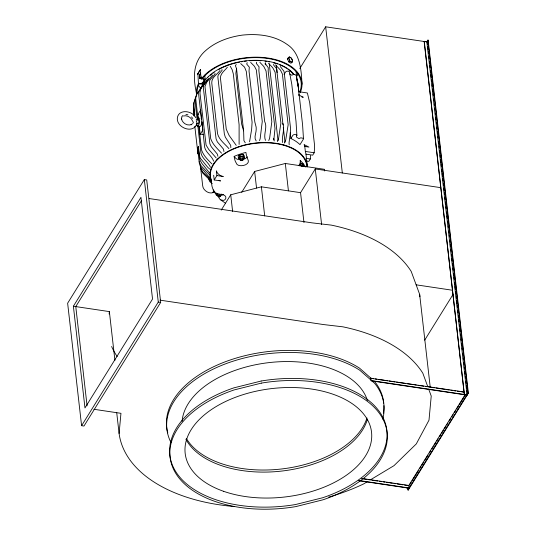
<?xml version="1.0" encoding="UTF-8"?>
<svg xmlns="http://www.w3.org/2000/svg" width="536" height="536" viewBox="0 0 536 536"><rect width="100%" height="100%" fill="white"/><g stroke="black" fill="none" stroke-linecap="round" stroke-linejoin="round"><path stroke-width="0.8" d="M193.543 112.406L193.55 110.778M236.262 64.528L235.378 65.653L236.523 68.575L235.874 73.244L241.662 124.084L243.619 130.844L243.927 140.673L245.254 142.79M230.842 147.675L230.681 145.33L225.348 137.196L224.37 134.161L217.83 76.802L218.253 74.926L222.125 70.263L221.951 69.539M306.364 161.008L308.837 161.376L310.331 158.978L310.599 155.5M304.783 146.455L308.937 147.078L304.086 144.62A48.97 28.509 -6.5 0 1 304.783 146.455L305.346 151.44A48.97 28.509 -6.5 0 1 305.962 154.154L312.696 155.159L314.183 152.76L314.458 149.283L314.518 144.894L309.728 102.858L307.376 92.976L298.539 91.656M109.143 314.022L109.364 311.604L73.385 306.23L84.969 407.95L152.532 299.041L140.948 197.322L73.385 306.23M234.446 506.54A157.195 91.502 -6.5 0 1 119.093 433.47L120.955 413.323L93.914 409.283M280.315 66.524L283.852 71.141L284.201 72.467L290.452 127.508L290.639 130.704L289.045 142.824L289.199 144.686M216.47 193.014L216.149 194.863L217.435 195.506L216.785 195.158M302.646 165.798L302.967 163.949L300.83 163.132M302.967 163.949L303.007 166.622L302.94 166.073M199.493 76.514L199.895 78.665L201.007 78.377L201.188 76.923L200.906 77.693M296.18 75.777L295.946 74.939L294.137 74.544A1.487 0.864 -6.5 0 0 292.381 75.007L291.618 75.194L289.681 74.002M284.073 74.464L285.708 71.824L286.854 71.188A3.812 2.218 -6.5 0 1 289.38 71.563L291.758 84.098L296.013 121.411L296.911 135.327L296.575 136.191A2.097 1.219 -6.5 0 0 296.904 137.377L298.84 138.569L299.597 138.382A1.487 0.864 -6.5 0 1 301.359 137.913L303.168 138.308L303.396 139.152L300.006 144.62A48.964 28.502 -6.5 0 0 290.88 138.496L290.224 132.734M181.376 119.119L181.885 117.15M239.116 144.425L239.103 124.721L233.314 73.881L232.148 69.68L230.232 66.243M193.664 107.012L193.342 110.805L193.891 115.481M289.078 58.19L289.38 56.923L291.155 57.975M292.535 61.131L291.859 62.605L290.78 63.201A53.024 30.867 -6.5 0 0 288.804 61.921L287.51 59.114L288.301 57.52L289.38 56.923M199.586 75.583L200.075 73.901M213.623 161.182C211.74 155.333 204.484 152.05 204.451 145.31L200.585 110.135A2.124 1.233 -6.5 0 0 200.873 110.356M221.542 194.789L221.723 194.059L221.469 194.608M204.712 83.006C202.802 86.758 197.657 89.619 198.662 94.47L201.456 118.992M249.582 141.759L251.632 129.39L252.094 122.221L246.299 71.382L244.537 67.121L240.691 63.603M194.072 102.671L193.463 106.416L194.514 115.642A58.002 33.768 -6.5 0 1 194.762 114.201L193.764 102.858L195.379 98.731M277.387 141.584L278.512 138.978L280.884 123.019L275.095 72.179L272.744 67.73L268.57 63.315M284.408 143.065L285.668 140.298L288.154 124.808L282.365 73.968L280.536 70.169L275.504 64.896M196.571 119.843L196.136 119.903M273.675 64.36L273.688 65.131L276.744 68.796L277.119 72.601M259.525 140.593L260.141 138.824L262.258 121.491L256.335 69.955L254.459 66.283L250.66 62.397M192.866 123.374L193.483 121.92M196.772 123.85C193.429 133.953 177.47 128.178 177.289 118.912C177.517 108.694 192.364 110.181 195.781 117.773M197.918 73.894L198.454 83.643A53.037 30.874 -6.5 0 0 196.605 95.227M200.41 73.365L200.752 73.117L199.787 74.672L199.667 78.015M216.591 193.583L216.397 194.682M302.532 165.229L302.719 164.13M202.521 86.738L203.023 85.706M268.737 140.546L269.588 138.382L271.819 121.786L266.03 70.946L263.759 66.451L259.88 62.35M207.332 79.75L200.92 88.252L199.948 92.842L206.079 145.075L208.732 149.417L216.196 157.959M265.286 64.903L265.4 62.732M198.655 72.615L197.757 74.142L198.092 73.606M199.928 70.652L200.263 70.102L199.265 71.63M198.715 83.221C201.791 85.961 207.11 77.693 201.348 78.98L201.61 78.558A53.037 30.874 -6.5 0 1 267.652 58.002A53.037 30.874 -6.5 0 1 300.153 92.748M204.725 75.194L205.167 79.087L202.012 84.172L199.144 83.743A52.294 30.445 -6.5 0 0 197.141 93.13M144.325 179.58L67.637 303.209L81.593 425.691L83.978 426.046L160.673 302.418L146.717 179.942L144.325 179.58L158.281 302.063L81.593 425.691M141.578 200.504L75.77 306.585L87.08 405.826M198.434 119.072L197.905 114.456L200.585 110.135M200.176 134.382L202.856 130.067L201.911 121.799A4.255 1.447 -81.5 0 1 200.786 125.799A4.255 1.447 -81.5 0 1 199.231 126.114L200.176 134.382A2.124 1.233 -6.5 0 1 201.643 134.281L203.184 134.509M219.043 180.518A6.928 5.112 31.8 0 0 220.577 180.9L214.206 179.949L216.926 175.574L216.39 170.863A6.928 5.112 31.8 0 0 223.291 176.518L216.926 175.574M299.785 68.521L325.667 26.8L424.13 41.493L426.81 41.654L428.143 40.14L468.363 393.129L408.244 490.051L407.688 488.336M221.227 210.105L230.728 194.796L261.387 186.823L300.555 192.672L315.275 168.934L440.78 187.667M241.696 192.33L254.647 171.453L285.313 163.48L324.481 169.322L324.669 170.984M290.88 138.496L292.931 135.193L294.076 134.563A3.812 2.218 -6.5 0 1 296.602 134.938L296.911 135.327M427.172 41.708L428.143 40.14M464.055 391.963L370.771 378.282L373.579 378.704M370.905 378.061L371.059 380.808L467.117 395.146M424.673 340.172L453.181 294.21M406.442 487.827L409.216 488.484M424.264 41.272L464.344 394.489L424.13 41.493M358.805 480.47L409.129 487.981L408.841 485.455L465.141 394.69M409.504 485.02L411.266 482.179M412.151 480.759L418.321 470.809M419.648 468.672L420.968 466.541M421.852 465.121L423.614 462.28M424.499 460.853L428.023 455.171M429.349 453.034L430.669 450.903M431.996 448.773L433.316 446.642M434.2 445.215L435.962 442.374M436.84 440.954L438.167 438.823M439.487 436.686L440.813 434.555M441.691 433.135L443.46 430.294M444.337 428.867L446.106 426.026M446.984 424.606L447.868 423.185M449.188 421.048L450.515 418.918M451.835 416.787L453.155 414.656M454.481 412.519L455.801 410.388M456.685 408.968L458.448 406.127M459.332 404.7L465.06 395.461M407.876 489.998L408.847 488.43L408.707 487.164M409.129 487.981L466.749 395.092L466.608 393.826M427.782 40.086L468.002 393.076L467.03 394.643L426.81 41.654M287.51 59.114L289.514 57.265M196.31 95.736L194.923 99.482L197.141 119.696M212.685 75L206.755 82.216L204.966 86.383L210.715 138.71C212.658 144.506 217.549 148.767 221.556 153.189M181.784 116.855L182.702 115.582M256.577 62.223L256.302 63.395L259.055 66.846L258.875 70.638L264.663 121.478C267.786 127.581 263.035 134.442 265.481 140.392M220.028 70.464C217.201 74.497 211.486 77.372 211.76 82.913L217.556 133.752C219.217 139.943 224.919 143.916 228.912 148.613M238.667 155.695L240.014 154.549L242.46 154.415M238.889 157.638L240.195 156.103L240.014 154.549M243.016 159.085L244.101 158.12M199.787 90.276C197.596 92.695 195.405 95.676 195.767 99.133L198.092 119.568M227.378 67.201C224.792 70.672 220.115 73.499 220.464 78.35L226.259 129.189L229.14 135.467L236.242 145.37M247.183 62.665L246.707 64.072L249.32 67.181L249.032 71.08L254.821 121.927L256.148 127.139L256.208 129.297C256.322 133.055 253.495 137.564 256.175 140.941M243.692 158.649L244.584 157.638L243.746 155.098L243.13 154.509L240.61 154.442M292.1 62.055L292.596 61.044L291.711 58.685M200.109 70.363L201.348 78.98M192.25 123.823L191.111 124.841L191.674 124.432C187.459 126.396 181.905 123.025 181.49 118.449M200.565 78.236L199.908 78.41M239.639 159.313L238.359 157.725L239.974 156.673M239.753 154.73L238.178 156.177L238.359 157.725M367.562 481.556L363.535 483.975A157.195 91.502 -6.5 0 1 328.715 497.086M214.769 191.566C210.44 195.459 202.822 190.662 202.648 185.51L200.43 166.08M288.804 61.921L289.882 61.325L291.631 62.109M302.559 165.597L300.609 164.612L299.202 165.289L300.12 165.088M196.317 123.85L196.973 122.791L196.27 121.056M212.363 192.397L214.413 191.647M183.386 115.977C187.272 114.932 191.667 117.585 192.692 121.451M244.202 157.564L243.31 156.056L240.832 156.385M242.681 156.358L240.195 156.103M425.584 41.714L427.038 41.929M201.007 78.377L202.568 78.604L199.895 78.665M205.167 79.087L202.3 78.658A52.294 30.445 -6.5 0 1 266.117 58.257A52.294 30.445 -6.5 0 1 300.1 91.053M301.875 97.05L303.262 97.257L299.108 95.147M185.945 114.483L187.922 114.778M305.346 151.44L314.183 152.76M306.009 158.328L310.331 158.978M149.115 198.541L311.845 222.829L331.261 225.107A157.195 91.502 -6.5 0 1 411.233 271.477L419.641 294.324L430.194 386.945M416.144 284.824L452.471 290.244M159.882 300.133L323.436 324.548L342.852 326.819A157.195 91.502 -6.5 0 1 422.824 373.197L427.829 386.798M158.281 302.063L160.673 302.418M375.227 378.945L376.868 379.193M378.51 379.434L384.265 380.299M385.907 380.54L387.555 380.788M389.196 381.029L394.952 381.893M396.593 382.135L398.241 382.382M399.883 382.624L405.638 383.488M407.28 383.729L413.035 384.587M414.676 384.835L416.318 385.083M417.966 385.324L423.715 386.181M425.363 386.429L427.004 386.677M428.653 386.918L434.401 387.783M436.049 388.024L445.088 389.377M446.736 389.618L449.202 389.987M450.843 390.235L452.491 390.476M454.133 390.724L455.774 390.972M457.422 391.213L459.888 391.582M461.53 391.829L463.178 392.071M468.002 393.076L468.363 393.129M464.484 394.262L467.392 394.697M371.193 380.58L467.251 394.918M361.472 478.387L408.841 485.455M362.892 478.842L366.979 479.452M368.614 479.693L370.249 479.941L393.96 465.677L416.291 443.915L429.001 420.164L431.232 396.044L428.679 389.109M371.883 480.182L377.592 481.033M379.227 481.281L381.672 481.643M383.307 481.891L384.935 482.132M386.57 482.373L388.205 482.621M389.833 482.862L392.285 483.231M393.913 483.472L395.548 483.713M397.183 483.961L402.891 484.812M404.526 485.053L408.7 485.676M358.631 480.685L409.35 488.256M303.148 165.497L301.051 165.075M273.923 62.605L274.626 62.799M283.289 144.814L283.993 145.008M289.989 57.218L291.356 58.203L292.448 60.367M302.338 163.654L300.435 163.058L300.609 164.612M220.805 199.988L225.267 203.057M211.901 163.882C207.921 159.855 203.311 155.5 201.556 149.973L198.883 126.463M209.911 169.222L207.935 167.507L200.404 158.341L199.506 155.815L198.454 146.583A2.124 1.233 -6.5 0 0 198.072 146.985A58.337 33.962 -6.5 0 0 197.938 153.772A2.124 1.233 -6.5 0 0 198.287 154.02A58.022 33.775 -6.5 0 1 198.085 152.418A2.124 1.233 -6.5 0 1 198.769 152.016M243.217 154.683L243.974 155.621M243.445 156.626L244.584 157.638M239.545 159.132L238.788 158.194M212.29 183.727L209.79 181.664L208.538 178.609M290.458 61.352L291.859 62.605M209.63 174.843L200.906 165.53L199.137 161.644M371.113 378.336L359.555 368.165A109.203 63.57 -6.5 0 0 230.768 359.803A109.203 63.57 -6.5 0 0 167.788 432.9M211.291 181.49L202.843 173.202L201.369 169.316M210.95 179.848L202.253 171.587L200.973 169.302L200.511 166.24M234.158 156.405L234.239 157.008A6.874 1.943 71.3 0 0 235.371 161.463L237.08 164.532L238.741 165.436A6.472 3.772 -6.5 0 0 248.262 162.22L248.329 160.74L247.143 157.49A6.874 1.943 71.3 0 1 246.011 153.035L245.93 152.432A48.166 28.04 -6.5 0 0 234.158 156.405L235.384 157.926A6.472 3.772 -6.5 0 0 240.617 159.755M191.533 116.902L192.772 118.496M210.447 178.582L200.451 166.763L199.332 163.246L198.085 152.418M288.643 58.484L289.902 60.635M209.509 172.813L202.039 163.594L199.888 159.969L198.206 148.03A2.124 1.233 -6.5 0 0 198.494 148.238M211.157 181.416L210.97 180.934A48.97 28.509 -6.5 0 1 210.373 170.924M273.641 138.261L274.244 140.948M215.043 73.405L214.949 74.196L210.246 79.589L209.683 80.554L209.596 82.732L216.088 138.945L217.341 141.866L223.492 149.142L223.941 151.534M210.481 167.319C208.122 161.644 201.228 158.281 200.786 151.675L197.797 125.431M213.482 190.762L212.055 186.541L210.648 177.965M289.165 58.953L289.882 61.325M265.092 63.255L268.235 67.677L268.188 71.147L274.988 128.6L273.829 139.909M282.552 142.522C281.487 136.258 285.065 129.746 282.908 123.441M296.261 75.321L298.056 85.659M218.695 196.337L218.789 196.92A6.874 5.246 -38.9 0 0 220.825 199.915L223.713 200.417L225.08 199.6A6.472 3.772 -6.5 0 0 220.819 194.327L215.559 193.402A6.874 5.246 -38.9 0 1 213.522 190.407M213.429 189.818L213.522 190.407M217.918 156.264L217.328 154.12L211.278 146.757L209.884 143.842L203.338 87.777L203.539 85.552L209.013 78.095M196.39 92.929C193.027 77.713 192.786 61.895 205.348 50.866C215.512 41.728 228.926 36.977 242.292 35.115C257.521 33.527 274.124 35.249 286.941 44.307C300.334 52.863 301.279 70.008 302.002 84.226M297.862 83.107L298.874 91.958M427.266 42.538L427.46 44.2M427.741 46.692L428.023 49.185M428.311 51.67L428.498 53.332M428.88 56.655L429.068 58.317M429.443 61.64L429.638 63.302M429.919 65.794L430.107 67.456M430.488 70.779L430.676 72.44M430.957 74.926L431.245 77.419M431.527 79.911L431.715 81.573M432.096 84.896L432.284 86.557M432.565 89.05L432.853 91.542M433.135 94.035L433.323 95.696M433.704 99.013L433.892 100.674M434.274 103.997L434.462 105.659M434.743 108.151L434.93 109.813M435.312 113.136L435.5 114.798M435.788 117.29L436.07 119.783M436.351 122.268L436.545 123.93M436.92 127.253L437.108 128.915M437.396 131.407L437.678 133.9M437.959 136.392L438.153 138.054M438.528 141.377L438.716 143.038M439.098 146.355L439.286 148.016M439.574 150.509L439.761 152.17M440.136 155.494L440.331 157.155M440.612 159.648L440.894 162.14M441.182 164.632L441.369 166.294M441.744 169.611L441.939 171.272M442.22 173.765L442.502 176.257M442.79 178.749L442.977 180.411M443.359 183.734L443.547 185.396M443.922 188.719L444.116 190.38M444.398 192.866L444.585 194.528M444.967 197.851L445.155 199.513M445.436 202.005L445.724 204.497M446.006 206.99L446.193 208.651M446.575 211.975L446.763 213.636M447.044 216.122L447.332 218.614M447.614 221.107L447.801 222.768M448.183 226.091L448.371 227.753M448.753 231.076L448.94 232.738M449.222 235.23L449.409 236.892M449.791 240.208L449.979 241.87M450.267 244.362L450.548 246.855M450.83 249.347L451.024 251.009M451.399 254.332L451.587 255.994M451.875 258.486L452.156 260.978M452.438 263.471L452.632 265.126M453.007 268.449L453.195 270.111M453.577 273.434L453.764 275.095M454.052 277.588L454.24 279.249M454.615 282.572L454.809 284.234M455.091 286.726L455.372 289.212M455.66 291.705L455.848 293.366M456.223 296.689L456.417 298.351M456.699 300.843L456.98 303.336M457.268 305.828L457.456 307.49M457.838 310.813L458.025 312.468M458.401 315.791L458.588 317.453M458.876 319.945L459.064 321.607M459.446 324.93L459.633 326.591M459.915 329.084L460.203 331.576M460.484 334.069L460.672 335.724M461.054 339.047L461.241 340.708M461.523 343.201L461.811 345.693M462.092 348.186L462.28 349.847M462.662 353.17L462.849 354.832M463.231 358.155L463.419 359.81M463.7 362.303L463.888 363.964M464.27 367.287L464.457 368.949M464.745 371.441L465.027 373.934M465.308 376.426L465.503 378.088M465.878 381.411L466.065 383.066M466.353 385.558L466.635 388.051M466.916 390.543L467.111 392.205M408.05 488.39L408.244 490.051M325.667 26.8L342.323 172.974M315.275 168.934L321.62 224.584M298.331 87.475L302.579 124.788L303.476 138.697M305.962 154.154L307.229 165.309M298.82 94.148L299.008 95.803M296.093 71.811L297.319 82.537M300.555 192.672L303.966 222.567M276.254 65.546L283.015 124.888M283.296 127.36L284.991 142.201M285.313 163.48L288.428 190.856M269.28 63.878L278.01 140.532M261.387 186.823L264.697 215.894M254.647 171.453L256.536 188.042M236.523 68.575L243.619 130.844M243.13 154.509L243.31 156.056M230.728 194.796L232.617 211.405M215.968 193.315L216.149 194.863M213.67 175.245L214.206 179.949M194.816 126.369L197.938 153.772M109.364 311.604L114.925 360.393M116.734 412.8L119.093 433.47M300.2 160.532L300.247 161.135A6.874 5.246 -38.9 0 1 299.014 165.229M367.415 419.299A93.787 54.598 -6.5 0 1 280.904 471.157A93.787 54.598 -6.5 0 1 185.898 439.205M182.099 421.356A93.787 54.598 -6.5 0 1 269.427 362.564A93.787 54.598 -6.5 0 1 367.395 400.486M382.711 419.098A109.203 63.57 -6.5 0 0 374.664 383.327L359.797 370.242A109.203 63.57 -6.5 0 0 224.906 364.078A109.203 63.57 -6.5 0 0 170.991 442.515M383.89 405.665A109.203 63.57 -6.5 0 1 383.327 413.216M374.43 381.25A109.203 63.57 -6.5 0 1 383.743 403.159M366.952 417.986A93.787 54.598 -6.5 0 1 281.387 469A93.787 54.598 -6.5 0 1 186.481 438.595M117.176 356.541A157.195 91.502 -6.5 0 1 111.622 346.49M419.641 294.324A157.195 91.502 -6.5 0 1 419.902 296.763M201 118.148A4.255 1.447 -81.5 0 1 201.549 118.603M197.905 114.456A2.124 1.233 -6.5 0 1 198.394 114.349M201.375 87.388A48.97 28.502 -6.5 0 1 203.104 83.408M204.41 81.311A48.97 28.502 -6.5 0 1 207.492 77.532M208.611 76.407A48.97 28.502 -6.5 0 1 227.686 65.104M229.542 64.454A48.97 28.502 -6.5 0 1 273.822 62.578M274.72 62.826A48.97 28.502 -6.5 0 1 294.163 74.611M296.602 78.732A48.97 28.502 -6.5 0 1 297.976 86.872M204.142 82.417A48.521 28.247 -6.5 0 1 204.96 81.177M210.353 75.268A48.521 28.247 -6.5 0 1 211.68 74.162M212.893 73.218A48.521 28.247 -6.5 0 1 214.172 72.293M218.809 69.425A48.521 28.247 -6.5 0 1 229.549 64.742M230.319 64.481A48.521 28.247 -6.5 0 1 239.646 62.082M241.14 61.801A48.521 28.247 -6.5 0 1 242.641 61.553M244.148 61.332A48.521 28.247 -6.5 0 1 246.413 61.05M249.454 60.776A48.521 28.247 -6.5 0 1 260.885 60.749M264.931 61.144A48.521 28.247 -6.5 0 1 266.519 61.365M268.08 61.613A48.521 28.247 -6.5 0 1 269.621 61.901M273.367 62.759A48.521 28.247 -6.5 0 1 277.353 63.965M279.618 64.802A48.521 28.247 -6.5 0 1 284.489 67.087M285.125 67.449A48.521 28.247 -6.5 0 1 286.546 68.306M287.886 69.204A48.521 28.247 -6.5 0 1 293.38 74.269M201.027 88.648A48.997 28.522 -6.5 0 1 201.241 87.857M203.144 83.341A48.997 28.522 -6.5 0 1 204.37 81.372M207.553 77.465A48.997 28.522 -6.5 0 1 208.558 76.46M227.787 65.07A49.017 28.535 -6.5 0 1 229.448 64.487M210.742 169.597A48.97 28.509 -6.5 0 1 212.47 165.617A48.997 28.522 -6.5 0 1 213.737 163.574M213.777 163.514A48.97 28.509 -6.5 0 1 216.859 159.735M217.978 158.616A48.97 28.509 -6.5 0 1 237.053 147.306M238.915 146.656A48.97 28.509 -6.5 0 1 283.196 144.78M284.093 145.028A48.97 28.509 -6.5 0 1 307.383 166.81M211.197 180.13A48.474 28.214 -6.5 0 1 253.515 143.568A48.474 28.214 -6.5 0 1 306.887 166.951M210.393 170.857A48.997 28.522 -6.5 0 1 210.722 169.664M216.919 159.674A48.997 28.522 -6.5 0 1 217.924 158.669M237.167 147.259A48.997 28.522 -6.5 0 1 238.828 146.683M198.206 148.03A58.022 33.775 -6.5 0 1 198.454 146.583M194.153 116.124A58.337 33.962 -6.5 0 1 194.38 114.604A2.124 1.233 -6.5 0 1 194.762 114.201M298.117 73.6A52.294 30.445 -6.5 0 1 297.132 75.945M200.712 88.252A52.294 30.445 -6.5 0 1 198.3 85.164M197 120.258A4.255 1.447 -81.5 0 1 199.385 118.55A4.255 1.447 -81.5 0 1 198.742 124.982A4.255 1.447 -81.5 0 1 196.585 124.453M197.898 120.299A2.131 0.724 -81.5 0 1 198.849 120.801A2.131 0.724 -81.5 0 1 198.293 123.736A2.131 0.724 -81.5 0 1 197.342 123.233M216.115 193.757A48.166 28.04 -6.5 0 1 215.238 192.665M214.829 192.109A48.166 28.04 -6.5 0 1 213.743 190.401M300.2 160.532A48.166 28.04 -6.5 0 1 305.466 167.044M247.297 156.834A6.472 3.772 -6.5 0 1 243.907 159.192M223.492 194.4A6.472 3.772 -6.5 0 1 221.442 195.412M218.125 194.896A1.541 0.898 -6.5 0 1 217.784 193.664M240.597 158.676A1.541 0.898 -6.5 0 1 240.249 157.443A1.541 0.898 -6.5 0 1 242.393 157.082A1.541 0.898 -6.5 0 1 242.734 158.314M241.535 160.532A1.541 0.898 -6.5 0 1 240.309 159.333A1.541 0.898 -6.5 0 1 242.795 158.911A1.541 0.898 -6.5 0 1 242.319 160.398M299.684 165.885A1.541 0.898 -6.5 0 1 301.212 165.859A1.541 0.898 -6.5 0 1 301.835 166.636M200.565 69.539L197.442 74.571A50.92 32.314 6 0 1 200.565 69.539M261.166 381.029L233.957 387.83A109.203 63.57 -6.5 0 0 174.14 468.833A109.203 63.57 -6.5 0 0 295.544 504.53L322.746 497.73A109.203 63.57 -6.5 0 0 382.57 416.733A109.203 63.57 -6.5 0 0 261.166 381.029M261.401 383.106L234.199 389.907A109.203 63.57 -6.5 0 0 174.374 470.903A109.203 63.57 -6.5 0 0 295.778 506.607L322.987 499.807A109.203 63.57 -6.5 0 0 382.805 418.81A109.203 63.57 -6.5 0 0 261.401 383.106M223.586 491.298A93.787 54.598 -6.5 0 0 371.247 441.456A93.787 54.598 -6.5 0 0 240.229 395.588A93.787 54.598 -6.5 0 0 223.586 491.298M218.574 196.745A1.173 0.683 -6.5 0 0 220.423 196.122A1.173 0.683 -6.5 0 0 218.782 195.546A1.173 0.683 -6.5 0 0 218.574 196.745M218.326 196.638A1.541 0.898 -6.5 0 0 220.752 195.821A1.541 0.898 -6.5 0 0 218.601 195.064A1.541 0.898 -6.5 0 0 218.326 196.638M241.046 160.525A1.173 0.683 -6.5 0 0 242.888 159.909A1.173 0.683 -6.5 0 0 241.254 159.333A1.173 0.683 -6.5 0 0 241.046 160.525"/></g></svg>
